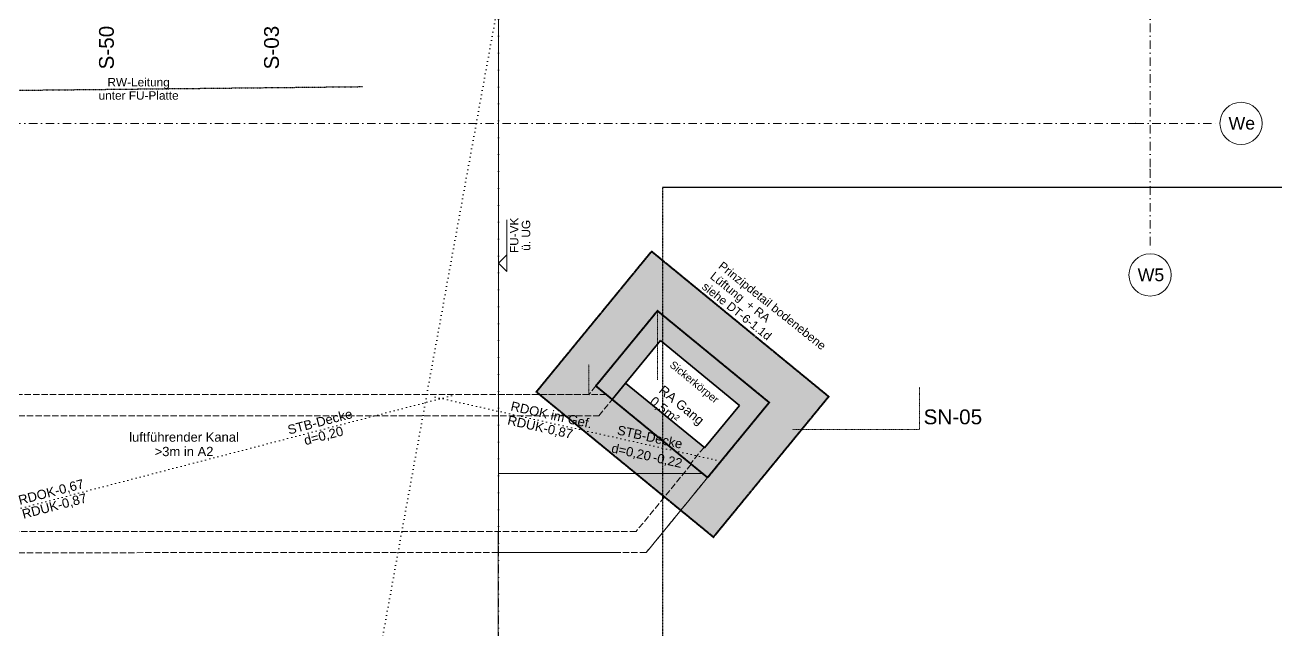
# Model space of a CAD drawing. Header units: millimetres. Extents: x 32522367 to 32638135, y 41424826 to 41540167.
# Drawn here: x 32558326 to 32573128, y 41502378 to 41509538 of the extents above; entities that cross this region are included whole.
import ezdxf
from ezdxf.enums import TextEntityAlignment as Align

# ---------------------------------------------------------------- set-up
doc = ezdxf.new("R2010")
doc.units = ezdxf.units.MM
for name, pattern in [('Achse', [0.2, 0.1, -0.05, 0, -0.05]), ('Punktlinie eng', [0.02, 0, -0.02]), ('Punktlinie weit', [0.05, 0, -0.05]), ('Raster', [0.2, 0.1, -0.05, 0, -0.05]), ('Strichlinie eng', [0.1, 0.075, -0.025]), ('Strichlinie mittel', [0.15, 0.1, -0.05]), ('Strichlinie weit', [0.2, 0.15, -0.05]), ('Untersicht', [0.1, 0.075, -0.025])]:
    doc.linetypes.add(name, pattern=pattern)
for name, color, linetype in [('000 Achsraster Haupt', 251, 'Continuous'), ('110 Wand Aussen', 251, 'Continuous'), ('120 Wand Innen tragend', 251, 'Continuous'), ('215 DVK darüber', 251, 'Continuous'), ('220 Bodenaufbau', 251, 'Continuous'), ('240 Unterdaemmung', 251, 'Continuous'), ('330 Dachaufbau', 251, 'Continuous'), ('955 Polierplan Beschriftung', 251, 'Continuous'), ('Archicad Tür-Marker', 251, 'Continuous'), ('Archicad Türen', 251, 'Continuous')]:
    doc.layers.add(name, color=color, linetype=linetype)
for name, color, linetype, lineweight in [('000 Achsraster Haupt_Stift_Nr__1', 251, 'Continuous', 13), ('110 Wand Aussen_Stift_Nr__24', 251, 'Continuous', 13), ('110 Wand Aussen_Stift_Nr__29', 251, 'Continuous', 13), ('110 Wand Aussen_Stift_Nr__4', 251, 'Continuous', 35), ('110 Wand Aussen_Stift_Nr__7', 251, 'Continuous', 25), ('110 Wand Aussen_Stift_Nr__76', 251, 'Continuous', 13), ('110 Wand Aussen_Stift_Nr__8', 251, 'Continuous', 35), ('120 Wand Innen tragend_Stift_Nr__24', 251, 'Continuous', 13), ('120 Wand Innen tragend_Stift_Nr__8', 251, 'Continuous', 35), ('215 DVK darüber_Stift_Nr__17', 251, 'Continuous', 18), ('220 Bodenaufbau_Stift_Nr__6', 251, 'Continuous', 13), ('240 Unterdaemmung_Stift_Nr__6', 251, 'Continuous', 13), ('330 Dachaufbau_Stift_Nr__76', 251, 'Continuous', 13), ('681 Fluchtlinien_Stift_Nr__10', 251, 'Continuous', 25), ('710 Kanal_Stift_Nr__102', 251, 'Continuous', 50), ('710 Kanal_Stift_Nr__61', 251, 'Continuous', 25), ('851 Marker Schnittführung Neben_Stift_Nr__1', 251, 'Continuous', 13), ('851 Marker Schnittführung Neben_Stift_Nr__2', 251, 'Continuous', 18), ('950 Polierplan Bemassung_Stift_Nr__1', 251, 'Continuous', 13), ('955 Polierplan Beschriftung_Stift_Nr__1', 251, 'Continuous', 13), ('958 Detail Beschriftung_Stift_Nr__154', 251, 'Continuous', 13), ('970 Brandschutz Beschriftung.Texte_ Bemaßung_ Symbole_ Fluchtwege_Stift_Nr__101', 251, 'Continuous', 50), ('970 Brandschutz Beschriftung.Texte_ Bemaßung_ Symbole_ Fluchtwege_Stift_Nr__121', 251, 'Continuous', 13), ('976 Präsentation Grafik 1_Stift_Nr__5', 251, 'Continuous', 50), ('976 Präsentation Grafik 1_Stift_Nr__94', 251, 'Continuous', 13), ('Archicad Tür-Marker_Stift_Nr__1', 251, 'Continuous', 13), ('Archicad Türen_Stift_Nr__1', 251, 'Continuous', 13), ('Archicad Türen_Stift_Nr__8', 251, 'Continuous', 35)]:
    doc.layers.add(name, color=color, linetype=linetype, lineweight=lineweight)
doc.styles.add('ERSTELLTER_STIL_1', font='arial.ttf')

# ---------------------------------------------------------------- blocks, each defined once
blk = doc.blocks.new('Decke_7', base_point=(17.033, 21.525))
at = {"layer": '240 Unterdaemmung_Stift_Nr__6', "color": 7, "linetype": 'Continuous', "lineweight": 13, "flags": 128}
blk.add_lwpolyline([(24.496, 19.334), (34.743, 54.241), (34.745, 54.241), (35.131, 55.555), (35.13, 55.555), (36.468, 60.113), (29.004, 62.304), (28.511, 60.625), (29.115, 60.448), (28.341, 57.809), (27.736, 57.986), (26.995, 55.463), (27.868, 55.207), (27.481, 53.887)], dxfattribs=at)
blk = doc.blocks.new('Decke_17', base_point=(29.876, 72.022))
at = {"layer": '220 Bodenaufbau_Stift_Nr__6', "color": 7, "linetype": 'Continuous', "lineweight": 13, "flags": 128}
blk.add_lwpolyline([(29.876, 72.022), (27.293, 63.223), (36.389, 60.553), (37.034, 62.75), (35.298, 63.26), (35.407, 63.634), (34.227, 63.981), (34.117, 63.607), (33.571, 63.767), (35.508, 70.368)], close=True, dxfattribs=at)
blk = doc.blocks.new('Wand_8', base_point=(36.677, 60.468))
at = {"layer": '110 Wand Aussen_Stift_Nr__24', "linetype": 'Continuous', "lineweight": 13}
for points in [[(29.07, 62.389), (29.142, 62.368), (29.155, 62.677)], [(29.155, 62.677), (29.142, 62.368), (36.305, 60.265), (36.389, 60.553)]]:
    blk.add_hatch(color=92, dxfattribs=at).paths.add_polyline_path(points)
at = {"layer": '110 Wand Aussen_Stift_Nr__29', "linetype": 'Continuous', "lineweight": 13}
for points in [[(29.042, 62.293), (29.138, 62.265), (29.142, 62.368), (29.07, 62.389)], [(29.142, 62.368), (29.138, 62.265), (36.564, 60.085), (36.593, 60.181)]]:
    blk.add_hatch(color=6, dxfattribs=at).paths.add_polyline_path(points)
at = {"layer": '110 Wand Aussen_Stift_Nr__7', "color": 7, "linetype": 'Continuous', "lineweight": 25}
blk.add_line((29.042, 62.293), (29.138, 62.265), dxfattribs=at)
at = {"layer": '110 Wand Aussen_Stift_Nr__7', "color": 7, "linetype": 'Continuous', "lineweight": 25, "flags": 128}
for points in [[(29.07, 62.389), (29.042, 62.293)], [(29.138, 62.265), (36.564, 60.085)]]:
    blk.add_lwpolyline(points, dxfattribs=at)
at = {"layer": '110 Wand Aussen_Stift_Nr__8', "color": 7, "linetype": 'Continuous', "lineweight": 35}
for p, q in [((29.07, 62.389), (29.142, 62.368)), ((29.142, 62.368), (36.305, 60.265)), ((36.305, 60.265), (36.593, 60.181))]:
    blk.add_line(p, q, dxfattribs=at)
at = {"layer": '110 Wand Aussen_Stift_Nr__8', "color": 7, "linetype": 'Continuous', "lineweight": 35, "flags": 128}
for points in [[(29.155, 62.677), (29.07, 62.389)], [(36.389, 60.553), (29.155, 62.677)]]:
    blk.add_lwpolyline(points, dxfattribs=at)
blk = doc.blocks.new('Wand_238', base_point=(27.352, 58.099))
at = {"layer": '110 Wand Aussen_Stift_Nr__76', "color": 8, "linetype": 'Untersicht', "lineweight": 13, "flags": 128}
for points in [[(27.736, 57.986), (27.666, 57.747)], [(36.225, 55.494), (27.736, 57.986)], [(27.666, 57.747), (36.268, 55.221)]]:
    blk.add_lwpolyline(points, dxfattribs=at)
blk = doc.blocks.new('Wand_239', base_point=(36.682, 55.503))
at = {"layer": '110 Wand Aussen_Stift_Nr__4', "color": 7, "linetype": 'Continuous', "lineweight": 35}
blk.add_line((36.475, 55.362), (36.682, 55.503), dxfattribs=at)
at = {"layer": '110 Wand Aussen_Stift_Nr__76', "color": 8, "linetype": 'Untersicht', "lineweight": 13, "flags": 128}
for points in [[(36.475, 55.362), (37.151, 54.371)], [(37.358, 54.511), (36.682, 55.503)], [(37.358, 54.511), (37.151, 54.371)]]:
    blk.add_lwpolyline(points, dxfattribs=at)
blk = doc.blocks.new('Wand_240', base_point=(37.364, 54.503))
at = {"layer": '110 Wand Aussen_Stift_Nr__24', "linetype": 'Continuous', "lineweight": 13}
for points in [[(38.107, 55.01), (37.901, 54.869), (38.248, 54.804)], [(37.505, 54.297), (38.042, 54.663), (37.901, 54.869), (37.364, 54.503)], [(37.901, 54.869), (38.042, 54.663), (38.248, 54.804)], [(37.364, 54.503), (37.157, 54.362), (37.298, 54.156)], [(37.364, 54.503), (37.298, 54.156), (37.505, 54.297)]]:
    blk.add_hatch(color=92, dxfattribs=at).paths.add_polyline_path(points)
at = {"layer": '110 Wand Aussen_Stift_Nr__4', "color": 7, "linetype": 'Continuous', "lineweight": 35, "flags": 128}
for points in [[(38.248, 54.804), (38.107, 55.01)], [(37.298, 54.156), (38.248, 54.804)], [(37.901, 54.869), (37.364, 54.503)], [(37.298, 54.156), (37.157, 54.362)]]:
    blk.add_lwpolyline(points, dxfattribs=at)
blk = doc.blocks.new('Wand_241', base_point=(37.901, 54.869))
at = {"layer": '110 Wand Aussen_Stift_Nr__24', "linetype": 'Continuous', "lineweight": 13}
for points in [[(37.078, 56.076), (37.219, 55.869), (37.285, 56.216)], [(37.219, 55.869), (37.426, 56.01), (37.285, 56.216)], [(38.107, 55.01), (37.426, 56.01), (37.219, 55.869), (37.901, 54.869)]]:
    blk.add_hatch(color=92, dxfattribs=at).paths.add_polyline_path(points)
at = {"layer": '110 Wand Aussen_Stift_Nr__4', "color": 7, "linetype": 'Continuous', "lineweight": 35, "flags": 128}
for points in [[(37.285, 56.216), (37.078, 56.076)], [(38.107, 55.01), (37.285, 56.216)], [(37.219, 55.869), (37.901, 54.869)]]:
    blk.add_lwpolyline(points, dxfattribs=at)
blk = doc.blocks.new('Wand_242', base_point=(37.219, 55.869))
at = {"layer": '110 Wand Aussen_Stift_Nr__24', "linetype": 'Continuous', "lineweight": 13}
for points in [[(37.078, 56.076), (36.335, 55.569), (36.682, 55.503), (37.219, 55.869)], [(36.682, 55.503), (36.335, 55.569), (36.475, 55.362)], [(36.682, 55.503), (36.335, 55.569), (36.475, 55.362)]]:
    blk.add_hatch(color=92, dxfattribs=at).paths.add_polyline_path(points)
at = {"layer": '110 Wand Aussen_Stift_Nr__4', "color": 7, "linetype": 'Continuous', "lineweight": 35}
blk.add_line((36.475, 55.362), (36.682, 55.503), dxfattribs=at)
at = {"layer": '110 Wand Aussen_Stift_Nr__4', "color": 7, "linetype": 'Continuous', "lineweight": 35, "flags": 128}
for points in [[(37.078, 56.076), (36.335, 55.569)], [(36.682, 55.503), (37.219, 55.869)], [(36.335, 55.569), (36.475, 55.362)], [(36.335, 55.569), (36.475, 55.362)]]:
    blk.add_lwpolyline(points, dxfattribs=at)
blk = doc.blocks.new('Wand_243', base_point=(37.298, 54.156))
at = {"layer": '110 Wand Aussen_Stift_Nr__76', "color": 8, "linetype": 'Untersicht', "lineweight": 13, "flags": 128}
for points in [[(37.157, 54.362), (36.306, 53.782)], [(37.298, 54.156), (37.157, 54.362)], [(36.349, 53.509), (37.298, 54.156)], [(36.349, 53.509), (36.039, 53.6)]]:
    blk.add_lwpolyline(points, dxfattribs=at)
blk = doc.blocks.new('Wand_244', base_point=(36.335, 55.569))
at = {"layer": '110 Wand Aussen_Stift_Nr__76', "color": 8, "linetype": 'Untersicht', "lineweight": 13, "flags": 128}
for points in [[(36.335, 55.569), (36.225, 55.494)], [(36.475, 55.362), (36.335, 55.569)], [(36.268, 55.221), (36.475, 55.362)]]:
    blk.add_lwpolyline(points, dxfattribs=at)
blk = doc.blocks.new('Wand_245', base_point=(36.682, 55.503))
at = {"layer": '110 Wand Aussen_Stift_Nr__24', "linetype": 'Continuous', "lineweight": 13}
blk.add_hatch(color=92, dxfattribs=at).paths.add_polyline_path([(36.475, 55.362), (37.157, 54.362), (37.364, 54.503), (36.682, 55.503)])
at = {"layer": '110 Wand Aussen_Stift_Nr__4', "color": 7, "linetype": 'Continuous', "lineweight": 35, "flags": 128}
for points in [[(36.475, 55.362), (37.157, 54.362)], [(37.364, 54.503), (36.682, 55.503)]]:
    blk.add_lwpolyline(points, dxfattribs=at)
blk = doc.blocks.new('Wand_248', base_point=(26.896, 56.545))
at = {"layer": '110 Wand Aussen_Stift_Nr__76', "color": 8, "linetype": 'Untersicht', "lineweight": 13, "flags": 128}
for points in [[(27.28, 56.432), (27.209, 56.192)], [(36.306, 53.782), (27.28, 56.432)], [(27.209, 56.192), (36.039, 53.6)]]:
    blk.add_lwpolyline(points, dxfattribs=at)
blk = doc.blocks.new('Dachfläche_10', base_point=(35.201, 55.795))
at = {"layer": '330 Dachaufbau_Stift_Nr__76', "color": 8, "linetype": 'Untersicht', "lineweight": 13, "flags": 128}
for points in [[(34.938, 54.898), (35.201, 55.795)], [(35.201, 55.795), (36.427, 55.435)], [(36.427, 55.435), (37.257, 54.217)], [(34.938, 54.898), (34.938, 54.898)], [(37.257, 54.217), (34.938, 54.898)], [(37.257, 54.217), (34.938, 54.898)], [(37.257, 54.217), (37.257, 54.217)]]:
    blk.add_lwpolyline(points, dxfattribs=at)
blk = doc.blocks.new('Dachfläche_11', base_point=(34.674, 54.001))
at = {"layer": '330 Dachaufbau_Stift_Nr__76', "color": 8, "linetype": 'Untersicht', "lineweight": 13, "flags": 128}
for points in [[(34.674, 54.001), (34.938, 54.898)], [(34.938, 54.898), (34.938, 54.898)], [(34.938, 54.898), (37.257, 54.217)], [(34.938, 54.898), (37.257, 54.217)], [(37.257, 54.217), (37.298, 54.156)], [(37.257, 54.217), (37.298, 54.156)], [(37.257, 54.217), (37.257, 54.217)], [(37.298, 54.156), (36.349, 53.509)], [(37.298, 54.156), (37.298, 54.156)], [(36.349, 53.509), (34.674, 54.001)]]:
    blk.add_lwpolyline(points, dxfattribs=at)
blk = doc.blocks.new('Höhenbemaßung_266', base_point=(35.639, 57.287))
at = {"layer": '215 DVK darüber_Stift_Nr__17', "color": 190, "linetype": 'Continuous', "lineweight": 18, "true_color": 0x9900ff}
for p, q in [((35.763, 57.355), (35.879, 57.75)), ((35.611, 57.191), (35.667, 57.383)), ((35.763, 57.355), (35.639, 57.287)), ((35.639, 57.287), (35.707, 57.163)), ((35.707, 57.163), (35.763, 57.355))]:
    blk.add_line(p, q, dxfattribs=at)
at = {"layer": '215 DVK darüber_Stift_Nr__17', "color": 190, "lineweight": 18, "true_color": 0x9900ff, "char_height": 0.1, "attachment_point": 7, "rotation": 73.6401, "style": 'ERSTELLTER_STIL_1'}
for s, insert in [('\\A1;{\\pql;\\fArial|b0|i0|c0|p0;\\W1.000000;FU-VK}', (35.9, 57.336)), ('\\A1;{\\pql;\\fArial|b0|i0|c0|p0;\\W1.000000;ü. UG}', (36.042, 57.322))]:
    blk.add_mtext(s, dxfattribs=dict(at, insert=insert))
blk = doc.blocks.new('Etikett_77', base_point=(24.498, 19.334))
at = {"layer": '955 Polierplan Beschriftung_Stift_Nr__1', "color": 7, "linetype": 'Punktlinie weit', "lineweight": 13}
blk.add_line((17.033, 21.525), (36.511, 60.257), dxfattribs=at)
blk = doc.blocks.new('Etikett_164', base_point=(28.574, 55.969))
at = {"layer": '955 Polierplan Beschriftung_Stift_Nr__1', "color": 7, "linetype": 'Punktlinie weit', "lineweight": 13}
blk.add_line((27.201, 56.163), (34.721, 55.936), dxfattribs=at)
at = {"layer": '955 Polierplan Beschriftung_Stift_Nr__1', "color": 7, "lineweight": 13, "char_height": 0.11, "rotation": 358.2693, "line_spacing_factor": 0.929581, "style": 'ERSTELLTER_STIL_1'}
for s, insert, attachment_point in [('\\A1;{\\pql;\\fArial|b0|i0|c0|p0;\\W1.000000;RDOK\\fArial|b0|i0|c0|p0;\\W1.000000;\\fArial|b0|i0|c0|p0;\\W1.000000;-0,67\\fArial|b0|i0|c0|p0;\\W1.000000;\\A1{\\H.66x;\\S^  ;}\\fArial|b0|i0|c0|p0;\\W1.000000;\\fArial|b0|i0|c0|p0;\\W1.000000;\\P\\pql;\\fArial|b0|i0|c0|p0;\\W1.000000;RDUK\\fArial|b0|i0|c0|p0;\\W1.000000;\\fArial|b0|i0|c0|p0;\\W1.000000;-0,87\\fArial|b0|i0|c0|p0;\\W1.000000;\\A1{\\H.66x;\\S^  ;}\\fArial|b0|i0|c0|p0;\\W1.000000;\\fArial|b0|i0|c0|p0;\\W1.000000;}', (29.397, 56.092), 4), ('\\A1;{\\pqc;\\fArial|b0|i0|c0|p0;\\W1.000000;\\fArial|b0|i0|c0|p0;\\W1.000000;\\fArial|b0|i0|c0|p0;\\W1.000000;STB-Decke\\fArial|b0|i0|c0|p0;\\W1.000000;\\A1{\\H.66x;\\S^  ;}\\fArial|b0|i0|c0|p0;\\W1.000000;\\fArial|b0|i0|c0|p0;\\W1.000000;\\P\\pqc;\\fArial|b0|i0|c0|p0;\\W1.000000;d=\\fArial|b0|i0|c0|p0;\\W1.000000;\\fArial|b0|i0|c0|p0;\\W1.000000;0,20\\fArial|b0|i0|c0|p0;\\W1.000000;\\A1{\\H.66x;\\S^  ;}\\fArial|b0|i0|c0|p0;\\W1.000000;\\fArial|b0|i0|c0|p0;\\W1.000000;}', (33.094, 55.981), 5)]:
    blk.add_mtext(s, dxfattribs=dict(at, insert=insert, attachment_point=attachment_point))
blk = doc.blocks.new('Etikett_203', base_point=(35.846, 55.783))
at = {"layer": '955 Polierplan Beschriftung_Stift_Nr__1', "color": 7, "linetype": 'Punktlinie weit', "lineweight": 13}
blk.add_line((34.472, 55.978), (37.504, 54.297), dxfattribs=at)
at = {"layer": '955 Polierplan Beschriftung_Stift_Nr__1', "color": 7, "lineweight": 13, "char_height": 0.11, "rotation": 330.9988, "style": 'ERSTELLTER_STIL_1'}
for s, insert, attachment_point, line_spacing_factor in [('\\A1;{\\pql;\\fArial|b0|i0|c0|p0;\\W1.000000;\\fArial|b0|i0|c0|p0;\\W1.000000;\\fArial|b0|i0|c0|p0;\\W1.000000;RDOK im Gef.\\fArial|b0|i0|c0|p0;\\W1.000000;\\A1{\\H.66x;\\S^  ;}\\fArial|b0|i0|c0|p0;\\W1.000000;\\fArial|b0|i0|c0|p0;\\W1.000000;\\P\\pql;\\fArial|b0|i0|c0|p0;\\W1.000000;RDUK\\fArial|b0|i0|c0|p0;\\W1.000000;\\fArial|b0|i0|c0|p0;\\W1.000000;-0,87\\fArial|b0|i0|c0|p0;\\W1.000000;\\A1{\\H.66x;\\S^  ;}\\fArial|b0|i0|c0|p0;\\W1.000000;\\fArial|b0|i0|c0|p0;\\W1.000000;}', (35.257, 55.538), 4, 0.929581), ('\\A1;{\\pqc;\\fArial|b0|i0|c0|p0;\\W1.000000;\\fArial|b0|i0|c0|p0;\\W1.000000;\\fArial|b0|i0|c0|p0;\\W1.000000;STB-Decke\\fArial|b0|i0|c0|p0;\\W1.000000;\\A1{\\H.66x;\\S^  ;}\\fArial|b0|i0|c0|p0;\\W1.000000;\\fArial|b0|i0|c0|p0;\\W1.000000;\\P\\pqc;\\fArial|b0|i0|c0|p0;\\W1.000000;d=\\fArial|b0|i0|c0|p0;\\W1.000000;\\fArial|b0|i0|c0|p0;\\W1.000000;0,20\\fArial|b0|i0|c0|p0;\\W1.000000;\\A1{\\H.66x;\\S^  ;}\\fArial|b0|i0|c0|p0;\\W1.000000;\\fArial|b0|i0|c0|p0;\\W1.000000;-0,22}', (36.729, 54.691), 5, 1.213526)]:
    blk.add_mtext(s, dxfattribs=dict(at, insert=insert, attachment_point=attachment_point, line_spacing_factor=line_spacing_factor))
blk = doc.blocks.new('Zargentür 1-Fl 27')
at = {"layer": 'Archicad Türen_Stift_Nr__1', "color": 7, "linetype": 'Continuous', "lineweight": 13}
for p, q in [((0.47, 0), (0.47, 0.94)), ((-0.47, 0), (-0.53, 0)), ((-0.53, 0), (-0.53, -0.18)), ((-0.47, -0.035), (-0.47, 0)), ((0.47, -0.035), (0.47, 0)), ((0.47, 0), (0.53, 0)), ((0.53, 0), (0.53, -0.18)), ((-0.45, -0.035), (-0.47, -0.035)), ((-0.45, -0.18), (-0.45, -0.035)), ((0.45, -0.18), (0.45, -0.035)), ((0.45, -0.035), (0.47, -0.035)), ((-0.53, -0.18), (-0.47, -0.18)), ((-0.47, -0.18), (-0.45, -0.18)), ((0.47, -0.18), (0.45, -0.18)), ((0.53, -0.18), (0.47, -0.18))]:
    blk.add_line(p, q, dxfattribs=at)
at = {"layer": 'Archicad Türen_Stift_Nr__1', "color": 7, "linetype": 'Strichlinie eng', "lineweight": 13}
for p, q in [((-0.53, 0), (0.53, 0)), ((-0.53, -0.18), (0.53, -0.18))]:
    blk.add_line(p, q, dxfattribs=at)
at = {"layer": 'Archicad Türen_Stift_Nr__1', "color": 7, "linetype": 'Continuous', "lineweight": 13}
blk.add_arc((0.47, 0), 0.94, 90, 180, dxfattribs=at)
at = {"layer": 'Archicad Türen_Stift_Nr__8', "color": 7, "linetype": 'Continuous', "lineweight": 35}
for p, q in [((-0.53, 0), (-0.53, -0.18)), ((-0.53, 0), (-0.53, -0.18)), ((0.53, 0), (0.53, -0.18)), ((0.53, 0), (0.53, -0.18))]:
    blk.add_line(p, q, dxfattribs=at)
blk = doc.blocks.new('T Marker AUT 27_8')
at = {"layer": 'Archicad Tür-Marker_Stift_Nr__1', "color": 7, "linetype": 'Continuous', "lineweight": 13}
blk.add_line((0, 0.225), (0, -0.255), dxfattribs=at)
at = {"layer": 'Archicad Tür-Marker_Stift_Nr__1', "color": 7, "lineweight": 13, "style": 'ERSTELLTER_STIL_1'}
for tag, height, rotation, p in [('widthPrefix1st50_0', 0.1, 90, (0.004, 0.033)), ('widthPrefix1st50_1', 0.1, 90, (0.165, 0.033)), ('DUMMY_269', 0.0667, 90, (-0.063, 0.496)), ('DUMMY_270', 0.0667, 90, (0.098, 0.496)), ('DUMMY_271', 0.1, 90, (0.004, -0.22)), ('DUMMY_272', 0.0667, 90, (-0.063, -0.1)), ('DUMMY_274', 0.0667, 90, (0.098, -0.1)), ('DUMMY_273', 0.1, 90, (0.165, -0.296)), ('DUMMY_268', 0.05, 180, (-0.269, -0.383)), ('AC_SillPrefix_STUK', 0.075, 180, (0.269, -0.322))]:
    blk.add_attdef(tag, text='', height=height, rotation=rotation, dxfattribs=at).set_placement(p, align=Align.BOTTOM_LEFT)
blk = doc.blocks.new('T Marker AUT 27_4')
at = {"layer": 'Archicad Tür-Marker_Stift_Nr__1', "color": 7, "linetype": 'Continuous', "lineweight": 13}
blk.add_line((0, -0.405), (0, 0.075), dxfattribs=at)
at = {"layer": 'Archicad Tür-Marker_Stift_Nr__1', "color": 7, "lineweight": 13, "style": 'ERSTELLTER_STIL_1'}
for tag, height, rotation, p in [('DUMMY_268', 0.05, 180, (-0.269, 0.208)), ('AC_SillPrefix_STUK', 0.075, 180, (0.269, 0.27)), ('DUMMY_273', 0.1, 270, (-0.165, 0.181)), ('DUMMY_271', 0.1, 270, (-0.004, 0.105)), ('widthPrefix1st50_1', 0.1, 270, (-0.165, -0.147)), ('DUMMY_274', 0.0667, 270, (-0.098, -0.08)), ('widthPrefix1st50_0', 0.1, 270, (-0.004, -0.147)), ('DUMMY_272', 0.0667, 270, (0.063, -0.08)), ('DUMMY_270', 0.0667, 270, (-0.098, -0.676)), ('DUMMY_269', 0.0667, 270, (0.063, -0.676))]:
    blk.add_attdef(tag, text='', height=height, rotation=rotation, dxfattribs=at).set_placement(p, align=Align.BOTTOM_LEFT)
blk = doc.blocks.new('Wand_597', base_point=(29.927, 72.195))
at = {"layer": '120 Wand Innen tragend_Stift_Nr__24', "linetype": 'Continuous', "lineweight": 13}
for points in [[(29.179, 70.288), (29.352, 70.237), (29.876, 72.022), (29.703, 72.073)], [(27.7, 65.25), (27.873, 65.199), (29.054, 69.22), (28.881, 69.271)], [(25.288, 57.032), (25.461, 56.982), (27.575, 64.182), (27.402, 64.233)]]:
    blk.add_hatch(color=92, dxfattribs=at).paths.add_polyline_path(points)
at = {"layer": '120 Wand Innen tragend_Stift_Nr__8', "color": 7, "linetype": 'Continuous', "lineweight": 35}
for p, q in [((29.352, 70.237), (29.179, 70.288)), ((29.054, 69.22), (28.881, 69.271)), ((27.7, 65.25), (27.873, 65.199)), ((27.402, 64.233), (27.575, 64.182))]:
    blk.add_line(p, q, dxfattribs=at)
at = {"layer": '120 Wand Innen tragend_Stift_Nr__8', "color": 7, "linetype": 'Continuous', "lineweight": 35, "flags": 128}
for points in [[(29.281, 70.633), (29.179, 70.288)], [(29.352, 70.237), (29.454, 70.583)], [(28.881, 69.271), (27.7, 65.25)], [(27.873, 65.199), (29.054, 69.22)], [(27.402, 64.233), (26.8, 62.181)], [(27.293, 63.223), (27.575, 64.182)], [(26.972, 62.13), (27.242, 63.05)], [(26.701, 61.845), (26.39, 60.784)], [(26.562, 60.733), (26.874, 61.794)], [(26.051, 59.633), (25.95, 59.287)], [(26.123, 59.236), (26.224, 59.582)], [(25.471, 57.656), (25.288, 57.032)], [(25.461, 56.982), (25.644, 57.605)], [(25.461, 56.982), (25.288, 57.032)]]:
    blk.add_lwpolyline(points, dxfattribs=at)
at = {"layer": 'Archicad Tür-Marker', "color": 7, "lineweight": 13}
ref = blk.add_blockref('T Marker AUT 27_8', (29.203, 69.729), dxfattribs=dict(at, rotation=253.6400944558244))
ref.add_attrib('widthPrefix1st50', 'RBL106', dxfattribs={"layer": 'Archicad Tür-Marker_Stift_Nr__1', "color": 7, "lineweight": 13, "height": 0.1, "rotation": 343.6401, "style": 'ERSTELLTER_STIL_1'}).set_placement((29.202, 69.758), align=Align.BOTTOM_LEFT)
ref.add_attrib('widthPrefix1st50_1', 'RBL213', dxfattribs={"layer": 'Archicad Tür-Marker_Stift_Nr__1', "color": 7, "lineweight": 13, "height": 0.1, "rotation": 343.6401, "style": 'ERSTELLTER_STIL_1'}).set_placement((29.156, 69.603), align=Align.BOTTOM_LEFT)
ref.add_attrib('AC_SillPrefix_STUK', 'STUK -1,32', dxfattribs={"layer": 'Archicad Tür-Marker_Stift_Nr__1', "color": 7, "lineweight": 13, "height": 0.075, "rotation": 73.6401, "style": 'ERSTELLTER_STIL_1'}).set_placement((28.807, 69.576), align=Align.BOTTOM_LEFT)
ref.add_attrib('DUMMY_271', '90', dxfattribs={"layer": 'Archicad Tür-Marker_Stift_Nr__1', "color": 7, "lineweight": 13, "height": 0.1, "rotation": 343.6401, "style": 'ERSTELLTER_STIL_1'}).set_placement((28.96, 69.829), align=Align.BOTTOM_LEFT)
ref.add_attrib('DUMMY_273', '200', dxfattribs={"layer": 'Archicad Tür-Marker_Stift_Nr__1', "color": 7, "lineweight": 13, "height": 0.1, "rotation": 343.6401, "style": 'ERSTELLTER_STIL_1'}).set_placement((28.841, 69.696), align=Align.BOTTOM_LEFT)
ref = blk.add_blockref('T Marker AUT 27_4', (27.724, 64.69), dxfattribs=dict(at, rotation=253.6400944558244))
ref.add_attrib('widthPrefix1st50', 'RBL106', dxfattribs={"layer": 'Archicad Tür-Marker_Stift_Nr__1', "color": 7, "lineweight": 13, "height": 0.1, "rotation": 343.6401, "style": 'ERSTELLTER_STIL_1'}).set_placement((27.075, 64.91), align=Align.BOTTOM_LEFT)
ref.add_attrib('widthPrefix1st50_1', 'RBL213', dxfattribs={"layer": 'Archicad Tür-Marker_Stift_Nr__1', "color": 7, "lineweight": 13, "height": 0.1, "rotation": 343.6401, "style": 'ERSTELLTER_STIL_1'}).set_placement((27.029, 64.755), align=Align.BOTTOM_LEFT)
ref.add_attrib('AC_SillPrefix_STUK', 'STUK -1,32', dxfattribs={"layer": 'Archicad Tür-Marker_Stift_Nr__1', "color": 7, "lineweight": 13, "height": 0.075, "rotation": 73.6401, "style": 'ERSTELLTER_STIL_1'}).set_placement((27.896, 64.371), align=Align.BOTTOM_LEFT)
ref.add_attrib('DUMMY_271', '90', dxfattribs={"layer": 'Archicad Tür-Marker_Stift_Nr__1', "color": 7, "lineweight": 13, "height": 0.1, "rotation": 343.6401, "style": 'ERSTELLTER_STIL_1'}).set_placement((27.646, 64.742), align=Align.BOTTOM_LEFT)
ref.add_attrib('DUMMY_273', '200', dxfattribs={"layer": 'Archicad Tür-Marker_Stift_Nr__1', "color": 7, "lineweight": 13, "height": 0.1, "rotation": 343.6401, "style": 'ERSTELLTER_STIL_1'}).set_placement((27.601, 64.587), align=Align.BOTTOM_LEFT)
at = {"layer": 'Archicad Türen', "color": 7, "linetype": 'Continuous', "lineweight": 13}
for p, rotation in [((29.203, 69.729), 253.6400944558244), ((27.551, 64.741), 73.64009445582445)]:
    blk.add_blockref('Zargentür 1-Fl 27', p, dxfattribs=dict(at, rotation=rotation))
blk = doc.blocks.new('Standard-Rastermarker')
at = {"layer": '000 Achsraster Haupt_Stift_Nr__1', "color": 7, "linetype": 'Raster', "lineweight": 13}
blk.add_line((1, 0), (73, 0), dxfattribs=at)
at = {"layer": '000 Achsraster Haupt_Stift_Nr__1', "color": 7, "lineweight": 13, "style": 'ERSTELLTER_STIL_1'}
for tag, p in [('AC_MarkerText_1_0', (-0.359, -0.034)), ('AC_MarkerText_1_1', (74.141, -0.034))]:
    blk.add_attdef(tag, text='', height=0.15, rotation=90, dxfattribs=at).set_placement(p, align=Align.TOP_CENTER)
blk = doc.blocks.new('Standard-Rastermarker_2')
at = {"layer": '000 Achsraster Haupt_Stift_Nr__1', "color": 7, "linetype": 'Raster', "lineweight": 13}
for p, q in [((1, 0), (27.537, 0)), ((27.537, 0), (28.537, 0))]:
    blk.add_line(p, q, dxfattribs=at)
at = {"layer": '000 Achsraster Haupt_Stift_Nr__1', "color": 7, "linetype": 'Continuous', "lineweight": 13}
blk.add_circle((28.787, 0), 0.25, dxfattribs=at)
at = {"layer": '000 Achsraster Haupt_Stift_Nr__1', "color": 7, "linetype": 'Raster', "lineweight": 13}
blk.add_point((27.537, 0), dxfattribs=at)
blk.add_point((27.537, 0), dxfattribs=at)
at = {"layer": '000 Achsraster Haupt_Stift_Nr__1', "color": 7, "lineweight": 13, "style": 'ERSTELLTER_STIL_1'}
for tag, p in [('AC_MarkerText_1_0', (-0.359, -0.034)), ('AC_MarkerText_1_1', (28.678, -0.034))]:
    blk.add_attdef(tag, text='', height=0.15, rotation=90, dxfattribs=at).set_placement(p, align=Align.TOP_CENTER)
blk = doc.blocks.new('Standard-Rastermarker_3')
at = {"layer": '000 Achsraster Haupt_Stift_Nr__1', "color": 7, "linetype": 'Raster', "lineweight": 13}
for p, q in [((1, 0), (32.301, 0)), ((32.301, 0), (32.301, 0)), ((32.301, 0), (33.301, 0))]:
    blk.add_line(p, q, dxfattribs=at)
at = {"layer": '000 Achsraster Haupt_Stift_Nr__1', "color": 7, "linetype": 'Continuous', "lineweight": 13}
blk.add_circle((33.551, 0), 0.25, dxfattribs=at)
at = {"layer": '000 Achsraster Haupt_Stift_Nr__1', "color": 7, "linetype": 'Raster', "lineweight": 13}
blk.add_point((32.301, 0), dxfattribs=at)
at = {"layer": '000 Achsraster Haupt_Stift_Nr__1', "color": 7, "lineweight": 13, "style": 'ERSTELLTER_STIL_1'}
for tag, p in [('AC_MarkerText_1_0', (-0.25, 0.075)), ('AC_MarkerText_1_1', (33.551, 0.075))]:
    blk.add_attdef(tag, text='', height=0.15, dxfattribs=at).set_placement(p, align=Align.TOP_CENTER)

msp = doc.modelspace()

# ---------------------------------------------------------------- hatches: boundary and pattern name
at = {"layer": '976 Präsentation Grafik 1_Stift_Nr__94', "linetype": 'Continuous', "lineweight": 13}
h = msp.add_hatch(color=9, dxfattribs=at)
h.paths.add_polyline_path([(32565739.571, 41506858.459), (32564376.03, 41505195.537), (32566471.62, 41503477.222), (32567835.162, 41505140.145)])
h.paths.add_polyline_path([(32565809.179, 41506154.787), (32565080.006, 41505265.515), (32566402.315, 41504181.264), (32567131.489, 41505070.537)], flags=16)

# ---------------------------------------------------------------- linework, layer by layer
at = {"layer": '681 Fluchtlinien_Stift_Nr__10', "color": 1, "linetype": 'Strichlinie weit', "lineweight": 25}
msp.add_lwpolyline([(32545868.865, 41441712.417), (32545868.431, 41527613.435), (32593380.819, 41527613.674), (32593380.92, 41507613.674), (32565868.532, 41507613.536), (32565868.764, 41461712.518), (32607781.152, 41461712.73), (32607781.069, 41478013.747), (32627781.069, 41478013.848), (32627781.253, 41441712.831)], close=True, dxfattribs=at)
msp.add_lwpolyline([(32587378.534, 41507613.644), (32565868.532, 41507613.536), (32565868.764, 41461712.518), (32587378.762, 41461712.627)], dxfattribs=at)
at = {"layer": '710 Kanal_Stift_Nr__61', "color": 5, "linetype": 'Achse', "lineweight": 25}
msp.add_line((32556149.514, 41508743.146), (32562318.433, 41508808.476), dxfattribs=at)
at = {"layer": '851 Marker Schnittführung Neben_Stift_Nr__2', "color": 7, "linetype": 'Achse', "lineweight": 18}
msp.add_lwpolyline([(32568907.809, 41505252.485), (32568907.812, 41504752.485), (32567407.812, 41504752.477)], dxfattribs=at)
at = {"layer": '950 Polierplan Bemassung_Stift_Nr__1', "color": 7, "linetype": 'Punktlinie eng', "lineweight": 13}
for p, q in [((32565809.179, 41506154.787), (32565809.184, 41505337.588)), ((32564996.025, 41505163.523), (32564996.023, 41505521.66))]:
    msp.add_line(p, q, dxfattribs=at)
at = {"layer": '976 Präsentation Grafik 1_Stift_Nr__5', "color": 7, "linetype": 'Strichlinie mittel', "lineweight": 50, "flags": 128}
for points in [[(32565739.571, 41506858.459), (32564376.03, 41505195.537), (32566471.62, 41503477.222), (32567835.162, 41505140.145)], [(32565809.179, 41506154.787), (32565080.006, 41505265.515), (32566402.315, 41504181.264), (32567131.489, 41505070.537)]]:
    msp.add_lwpolyline(points, close=True, dxfattribs=at)

# ---------------------------------------------------------------- block references
at = {"layer": '000 Achsraster Haupt', "color": 7, "linetype": 'Continuous', "lineweight": 18, "xscale": 1000, "yscale": 1000, "zscale": 1000, "rotation": 270.0002954042531}
msp.add_blockref('Standard-Rastermarker', (32563928.391, 41535366.62), dxfattribs=at)
at = {"layer": '000 Achsraster Haupt', "color": 7, "linetype": 'Continuous', "lineweight": 18}
ref = msp.add_blockref('Standard-Rastermarker_2', (32571638.391, 41535366.659), dxfattribs=dict(at, xscale=1000, yscale=1000, zscale=1000, rotation=270.0002954042531))
ref.add_attrib('AC_MarkerText_1_1', 'W5', dxfattribs={"layer": '000 Achsraster Haupt_Stift_Nr__1', "color": 7, "lineweight": 13, "height": 150, "rotation": 0.0002954, "style": 'ERSTELLTER_STIL_1'}).set_placement((32571648.197, 41506656.034), align=Align.TOP_CENTER)
ref = msp.add_blockref('Standard-Rastermarker_3', (32539163.302, 41508373.389), dxfattribs=dict(at, xscale=1000, yscale=1000, zscale=1000, rotation=0.0002954042531608))
ref.add_attrib('AC_MarkerText_1_1', 'We', dxfattribs={"layer": '000 Achsraster Haupt_Stift_Nr__1', "color": 7, "lineweight": 13, "height": 150, "rotation": 0.0002954, "style": 'ERSTELLTER_STIL_1'}).set_placement((32572723.536, 41508449.947), align=Align.TOP_CENTER)
at = {"layer": '110 Wand Aussen', "color": 7, "lineweight": 35, "xscale": 1000, "yscale": 1000, "zscale": 1000, "rotation": 16.36019999999994}
for name, p in [('Wand_8', (32564028.514, 41510063.528)), ('Wand_238', (32555748.539, 41505163.477)), ('Wand_241', (32566779.653, 41505035.733)), ('Wand_248', (32555748.547, 41503543.477)), ('Wand_242', (32565843.983, 41505802.951)), ('Wand_245', (32565431.842, 41505300.319)), ('Wand_239', (32565431.842, 41505300.319)), ('Wand_244', (32565080.006, 41505265.515)), ('Wand_240', (32566367.511, 41504533.101)), ('Wand_243', (32566402.315, 41504181.265))]:
    msp.add_blockref(name, p, dxfattribs=at)
at = {"layer": '120 Wand Innen tragend', "color": 7, "lineweight": 35, "xscale": 1000, "yscale": 1000, "zscale": 1000, "rotation": 16.36019999999994}
msp.add_blockref('Wand_597', (32554248.472, 41519413.477), dxfattribs=at)
at = {"layer": '215 DVK darüber', "color": 190, "lineweight": 18, "true_color": 0x9900ff, "xscale": 1000, "yscale": 1000, "zscale": 1000, "rotation": 16.36019999999994}
msp.add_blockref('Höhenbemaßung_266', (32563928.537, 41506718.719), dxfattribs=at)
at = {"layer": '220 Bodenaufbau', "color": 7, "linetype": 'Continuous', "lineweight": 13, "xscale": 1000, "yscale": 1000, "zscale": 1000, "rotation": 16.36019999999994}
msp.add_blockref('Decke_17', (32554248.473, 41519233.477), dxfattribs=at)
at = {"layer": '240 Unterdaemmung', "color": 7, "linetype": 'Continuous', "lineweight": 13, "xscale": 1000, "yscale": 1000, "zscale": 1000, "rotation": 16.36019999999994}
msp.add_blockref('Decke_7', (32556148.734, 41467163.469), dxfattribs=at)
at = {"layer": '330 Dachaufbau', "color": 7, "linetype": 'Strichlinie eng', "lineweight": 13, "xscale": 1000, "yscale": 1000, "zscale": 1000, "rotation": 16.36019999999994}
for name, p in [('Dachfläche_10', (32563928.545, 41505163.518)), ('Dachfläche_11', (32563928.554, 41503293.518))]:
    msp.add_blockref(name, p, dxfattribs=at)
at = {"layer": '955 Polierplan Beschriftung', "color": 7, "linetype": 'Continuous', "lineweight": 13, "xscale": 1000, "yscale": 1000, "zscale": 1000, "rotation": 16.36019999999994}
for name, p in [('Etikett_77', (32563928.735, 41467163.508)), ('Etikett_203', (32564550.567, 41505333.521)), ('Etikett_164', (32557521.218, 41503463.485))]:
    msp.add_blockref(name, p, dxfattribs=at)

# ---------------------------------------------------------------- texts
at = {"layer": '710 Kanal_Stift_Nr__102', "color": 5, "linetype": 'Continuous', "lineweight": 50, "insert": (32559670.039, 41508910.965), "char_height": 100, "attachment_point": 2, "rotation": 0.0002904, "line_spacing_factor": 0.942711, "style": 'ERSTELLTER_STIL_1'}
msp.add_mtext('\\A1;{\\pqc;\\fArial|b0|i0|c0|p0;\\W1.000000;RW-Leitung \\P\\pqc;\\fArial|b0|i0|c0|p0;\\W1.000000;unter FU-Platte}', dxfattribs=at)
at = {"layer": '851 Marker Schnittführung Neben_Stift_Nr__1', "color": 7, "linetype": 'Continuous', "lineweight": 13, "char_height": 175, "style": 'ERSTELLTER_STIL_1'}
for s, insert, attachment_point, rotation in [('\\A1;{\\pql;\\fArial|b0|i0|c0|p0;\\W1.000000;S-\\fArial|b0|i0|c0|p0;\\W1.000000;50}', (32559201.956, 41509011.744), 1, 90.0002849), ('\\A1;{\\pql;\\fArial|b0|i0|c0|p0;\\W1.000000;S-0\\fArial|b0|i0|c0|p0;\\W1.000000;3}', (32561332.143, 41509011.754), 7, 90.0002849), ('\\A1;{\\pql;\\fArial|b0|i0|c0|p0;\\W1.000000;SN-0\\fArial|b0|i0|c0|p0;\\W1.000000;5}', (32568957.811, 41504987.485), 1, 0.0002892)]:
    msp.add_mtext(s, dxfattribs=dict(at, insert=insert, attachment_point=attachment_point, rotation=rotation))
at = {"layer": '955 Polierplan Beschriftung_Stift_Nr__1', "color": 7, "linetype": 'Continuous', "lineweight": 13, "insert": (32566274.558, 41505347.085), "char_height": 90, "attachment_point": 2, "rotation": 320.6493819, "style": 'ERSTELLTER_STIL_1'}
msp.add_mtext('\\A1;{\\pqc;\\fArial|b0|i0|c0|p0;\\W1.000000;Sickerkörper}', dxfattribs=at)
at = {"layer": '958 Detail Beschriftung_Stift_Nr__154', "color": 142, "linetype": 'Continuous', "lineweight": 13, "true_color": 0x00adcd, "insert": (32566583.265, 41506746.699), "char_height": 100, "attachment_point": 1, "rotation": 321.3944336, "line_spacing_factor": 0.936882, "style": 'ERSTELLTER_STIL_1'}
msp.add_mtext('\\A1;{\\pql;\\fArial|b0|i0|c0|p0;\\W1.000000;Prinzipdetail bodenebene\\P\\pql;\\fArial|b0|i0|c0|p0;\\W1.000000;Lüftung  \\fArial|b0|i0|c0|p0;\\W1.000000;+ RA\\P\\pql;\\fArial|b0|i0|c0|p0;\\W1.000000;siehe DT-6-1.1d}', dxfattribs=at)
at = {"layer": '970 Brandschutz Beschriftung.Texte_ Bemaßung_ Symbole_ Fluchtwege_Stift_Nr__101', "color": 1, "linetype": 'Continuous', "lineweight": 50, "true_color": 0xf50000, "insert": (32565885.847, 41505282.398), "char_height": 110, "attachment_point": 1, "rotation": 320.6493577, "line_spacing_factor": 0.925202, "style": 'ERSTELLTER_STIL_1'}
msp.add_mtext('\\A1;{\\pql;\\fArial|b0|i0|c0|p0;\\W1.000000;RA \\fArial|b0|i0|c0|p0;\\W1.000000;Gang\\P\\pql;\\fArial|b0|i0|c0|p0;\\W1.000000;0,5m²}', dxfattribs=at)
at = {"layer": '970 Brandschutz Beschriftung.Texte_ Bemaßung_ Symbole_ Fluchtwege_Stift_Nr__121', "color": 1, "linetype": 'Continuous', "lineweight": 13, "true_color": 0xe60000, "insert": (32560207.768, 41504715.988), "char_height": 110, "attachment_point": 2, "rotation": 0.000281, "line_spacing_factor": 0.931352, "style": 'ERSTELLTER_STIL_1'}
msp.add_mtext('\\A1;{\\pqc;\\fArial|b0|i0|c0|p0;\\W1.000000;luftführender Kanal \\P\\pqc;\\fArial|b0|i0|c0|p0;\\W1.000000;>\\fArial|b0|i0|c0|p0;\\W1.000000;3m in A2}', dxfattribs=at)

doc.saveas('drawing.dxf')
